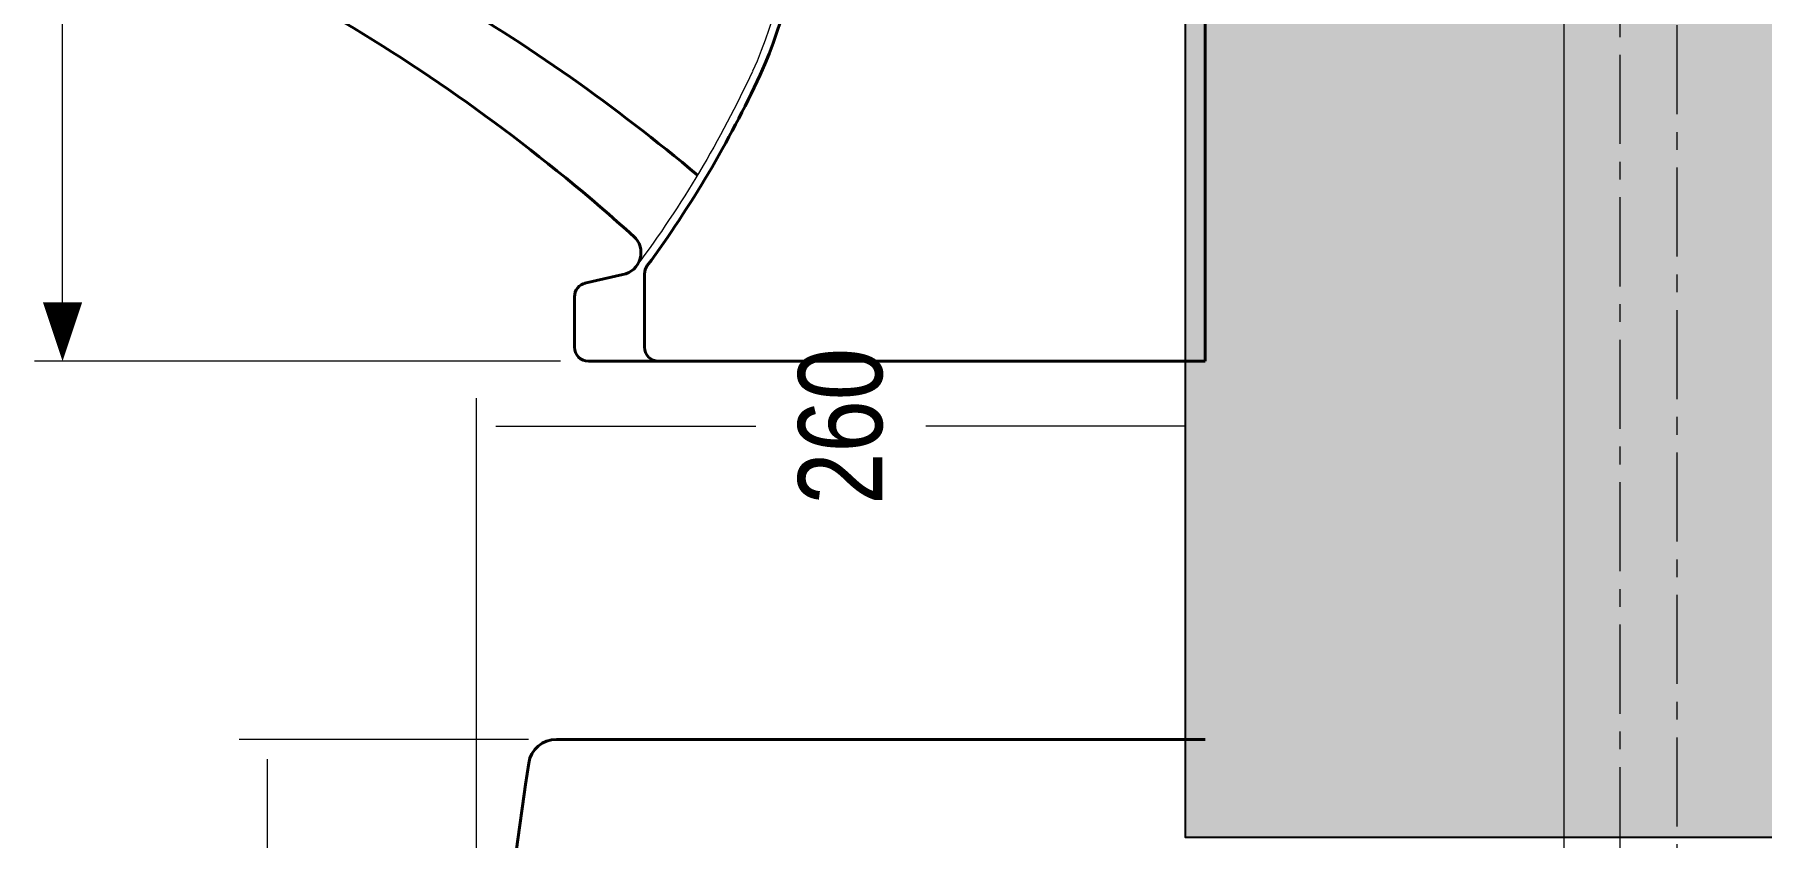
# Model space of a CAD drawing. Header units: millimetres. Extents: x 7371 to 278338, y -43753 to 35464.
# Drawn here: x 20036 to 20652, y 27185 to 27471 of the extents above; entities that cross this region are included whole.
import ezdxf

# ---------------------------------------------------------------- set-up
doc = ezdxf.new("R2010")
doc.units = ezdxf.units.MM
doc.header["$MEASUREMENT"] = 0
doc.linetypes.add('CENTER', pattern=[50.8, 31.75, -6.35, 6.35, -6.35])
for name, color, linetype, lineweight in [('BODY', 7, 'Continuous', 40), ('BODY2', 7, 'Continuous', 15), ('Dimensi', 252, 'Continuous', 9), ('DINDING', 1, 'Continuous', 20), ('PIPA AIR BERSIH', 5, 'CENTER', 5)]:
    doc.layers.add(name, color=color, linetype=linetype, lineweight=lineweight)
doc.styles.add('arial', font='arial.ttf', dxfattribs={"width": 0.8})

# ---------------------------------------------------------------- blocks, each defined once
blk = doc.blocks.new('kolom1')
at = {"true_color": 0x636466}
h = blk.add_hatch(dxfattribs=at)
h.set_pattern_fill('ANGLE', color=251)
h.set_pattern_definition([(0, (0, 0), (0, 6.985), [5.08, -1.905]), (90, (0, 0), (-6.985, 4e-16), [5.08, -1.905])])
h.paths.add_polyline_path([(201.31161, -20.5135), (201.61161, -20.5135), (201.61161, -20.0135), (201.31161, -20.0135)])
h = blk.add_hatch(color=251, dxfattribs=at)
h.dxf.hatch_style = 1
h.paths.add_polyline_path([(201.61161, -20.0135), (201.31161, -20.0135), (201.31161, -20.5135), (201.61161, -20.5135)])
blk.add_lwpolyline([(201.61161, -20.0135), (201.61161, -20.5135), (201.31161, -20.5135), (201.31161, -20.0135)], close=True)
blk = doc.blocks.new('KL1')
blk.add_blockref('kolom1', (-10.11789, 185.3659))
blk = doc.blocks.new('p')
at = {"layer": 'Dimensi'}
blk.add_line((-3, 0), (-5, 0), dxfattribs=at)
blk.add_lwpolyline([(0, 0, 0, 2, 0), (-3, 0, 2, 2, 0)], format="xyseb", dxfattribs=at)
blk = doc.blocks.new('A$C6dab2257')
at = {"layer": 'BODY'}
for p, q in [((0.03927, 0), (0.03927, 0.33)), ((0.23927, 0.03113), (0.23927, 0.005)), ((0.26053, 0.02777), (0.24699, 0.03092)), ((0.26427, 0.02293), (0.26427, 0.005)), ((0.03927, 0), (0.25927, 0))]:
    blk.add_line(p, q, dxfattribs=at)
for centre, radius, start, end in [((0.33427, 0.165), 0.15, 155.23511, 204.76489), ((0.64569, -0.43833), 0.66, 120.17376, 130.1206), ((0.68522, -0.44551), 0.66, 120.8862, 132.07362), ((0.5522, 0.26553), 0.39, 204.76489, 216.40118), ((0.24847, 0.0387), 0.00792, 132.04953, 259.22927), ((0.23427, 0.03113), 0.005, 0, 36.40118), ((0.25927, 0.02293), 0.005, 0, 78.34071), ((0.23427, 0.005), 0.005, 270, 0), ((0.25927, 0.005), 0.005, 270, 0)]:
    blk.add_arc(centre, radius, start, end, dxfattribs=at)
at = {"layer": 'BODY2'}
for centre, radius, start, end in [((0.33427, 0.165), 0.147, 155.23511, 204.76489), ((0.5522, 0.26553), 0.387, 204.76489, 216.75383)]:
    blk.add_arc(centre, radius, start, end, dxfattribs=at)
at = {"layer": 'Dimensi'}
for p, q in [((0.44688, 0.007), (0.44688, 0.12192)), ((0.26927, 0), (0.45688, 0))]:
    blk.add_line(p, q, dxfattribs=at)
at = {"layer": 'Dimensi', "xscale": 0.007000000000000001, "yscale": 0.007000000000000001, "zscale": 0.007000000000000001, "rotation": 270}
blk.add_blockref('p', (0.44688, 0), dxfattribs=at)
blk = doc.blocks.new('A$Cbe85e2cb')
at = {"layer": 'BODY'}
for points in [[(0.00849, 0.25572, -0.075788), (0.50151, 0.25572)], [(0.50151, 0.25572, -0.370565), (0.51, 0.24583)]]:
    blk.add_lwpolyline(points, format="xyb", dxfattribs=at)
blk.add_lwpolyline([(0.51, 0.0144), (0.51, 0.24583)], dxfattribs=at)
at = {"layer": 'Dimensi'}
for points in [[(0.51, 0.25583), (0.51, 0.35904)], [(0.503, 0.34904), (0.30309, 0.34904)], [(0.265, 0.2744), (0.63173, 0.2744)], [(0.62173, 0.2674), (0.62173, 0.17472)], [(0.62173, 0.0214), (0.62173, 0.11408)]]:
    blk.add_lwpolyline(points, dxfattribs=at)
at = {"layer": 'Dimensi', "insert": (0.62173, 0.1444), "char_height": 0.03, "attachment_point": 5, "style": 'arial'}
blk.add_mtext('\\A1;260', dxfattribs=at)

msp = doc.modelspace()

# ---------------------------------------------------------------- linework, layer by layer
at = {"layer": 'DINDING', "color": 8}
msp.add_lwpolyline([(20581.53, 24136.94), (20581.53, 31052.1), (20731.43, 31052.1), (20731.43, 24136.94)], close=True, dxfattribs=at)
at = {"layer": 'PIPA AIR BERSIH'}
for points in [[(20621.84, 25105.95), (20621.84, 28868.66)], [(20601.53, 26974.96), (20601.53, 27509.57)]]:
    msp.add_lwpolyline(points, dxfattribs=at)

# ---------------------------------------------------------------- block references
at = {"yscale": 999.2999589644489, "zscale": 999.2999589644489}
for name, p, xscale in [('KL1', (-170613.25, -137552.18), 999.2999589644489), ('A$C6dab2257', (20492.86, 27354.69), -999.2999589644489)]:
    msp.add_blockref(name, p, dxfattribs=dict(at, xscale=xscale))
at = {"xscale": 999.2999589644505, "yscale": 999.2999589644505, "zscale": 999.2999589644505, "rotation": 90}
msp.add_blockref('A$Cbe85e2cb', (20468.01, 26710.14), dxfattribs=at)

doc.saveas('drawing.dxf')
